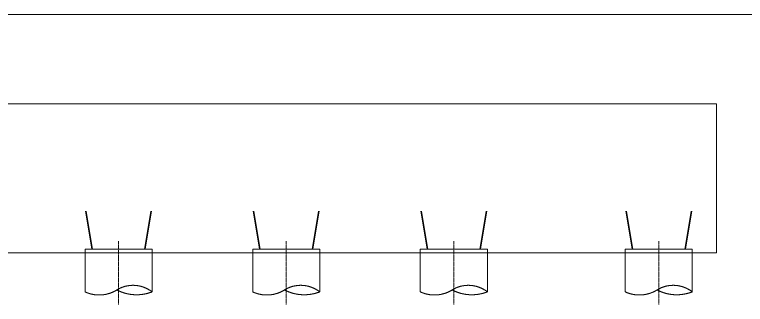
# Model space of a CAD drawing. Header units: millimetres. Extents: x -259680 to 389590, y -106473 to 139263.
# Drawn here: x 70960 to 90575, y -32833 to -25050 of the extents above; entities that cross this region are included whole.
import ezdxf

# ---------------------------------------------------------------- set-up
doc = ezdxf.new("R2010")
doc.units = ezdxf.units.MM
doc.linetypes.add('CENTER2', pattern=[1.125, 0.75, -0.125, 0.125, -0.125])
doc.linetypes.add('HIDDEN', pattern=[9.525, 6.35, -3.175])
doc.layers.get('0').update_dxf_attribs({"lineweight": 20})
for name, color, linetype, lineweight in [('KC-TRUC', 5, 'CENTER2', 18), ('NDC_S_DIM', 1, 'Continuous', 15), ('NDC_S_HATCH MATERIAL', 8, 'Continuous', 13), ('NDC_S_REBAR', 4, 'Continuous', 35)]:
    doc.layers.add(name, color=color, linetype=linetype, lineweight=lineweight)

# ---------------------------------------------------------------- blocks, each defined once
blk = doc.blocks.new('*U211')
at = {"layer": 'KC-TRUC', "ltscale": 30}
blk.add_line((0, 311), (0, -1385), dxfattribs=at)
at = {"layer": 'NDC_S_HATCH MATERIAL', "color": 2, "linetype": 'HIDDEN', "ltscale": 500}
blk.add_lwpolyline([(900, -1049), (900, 98), (-900, 98), (-900, -1049)], dxfattribs=at)
for centre, major_axis, start_param, end_param in [((390, -1697), (-583, 583), -1.452433, -0.227584), ((-521, -233), (-636, 636), 1.921341, 2.912184), ((484, 22), (812, 812), 3.446929, 4.297833)]:
    blk.add_ellipse(centre, major_axis=major_axis, ratio=1, start_param=start_param, end_param=end_param, dxfattribs=at)
at = {"layer": 'NDC_S_REBAR', "linetype": 'HIDDEN', "ltscale": 200}
for p, q in [((-876, 1115), (-707, 100)), ((707, 100), (876, 1115))]:
    blk.add_line(p, q, dxfattribs=at)

msp = doc.modelspace()

# ---------------------------------------------------------------- linework, layer by layer
at = {"layer": 'NDC_S_DIM', "ltscale": 100}
for p, q in [((29200, -25050), (110190, -25050)), ((49699.2, -27450), (89800, -27450)), ((89800, -27450), (89800, -31450)), ((52499.2, -31450), (89800, -31450))]:
    msp.add_line(p, q, dxfattribs=at)

# ---------------------------------------------------------------- block references
for p in [(73750, -31448.4), (78250, -31448.4), (82750, -31448.4), (88250, -31448.4)]:
    msp.add_blockref('*U211', p)

doc.saveas('drawing.dxf')
